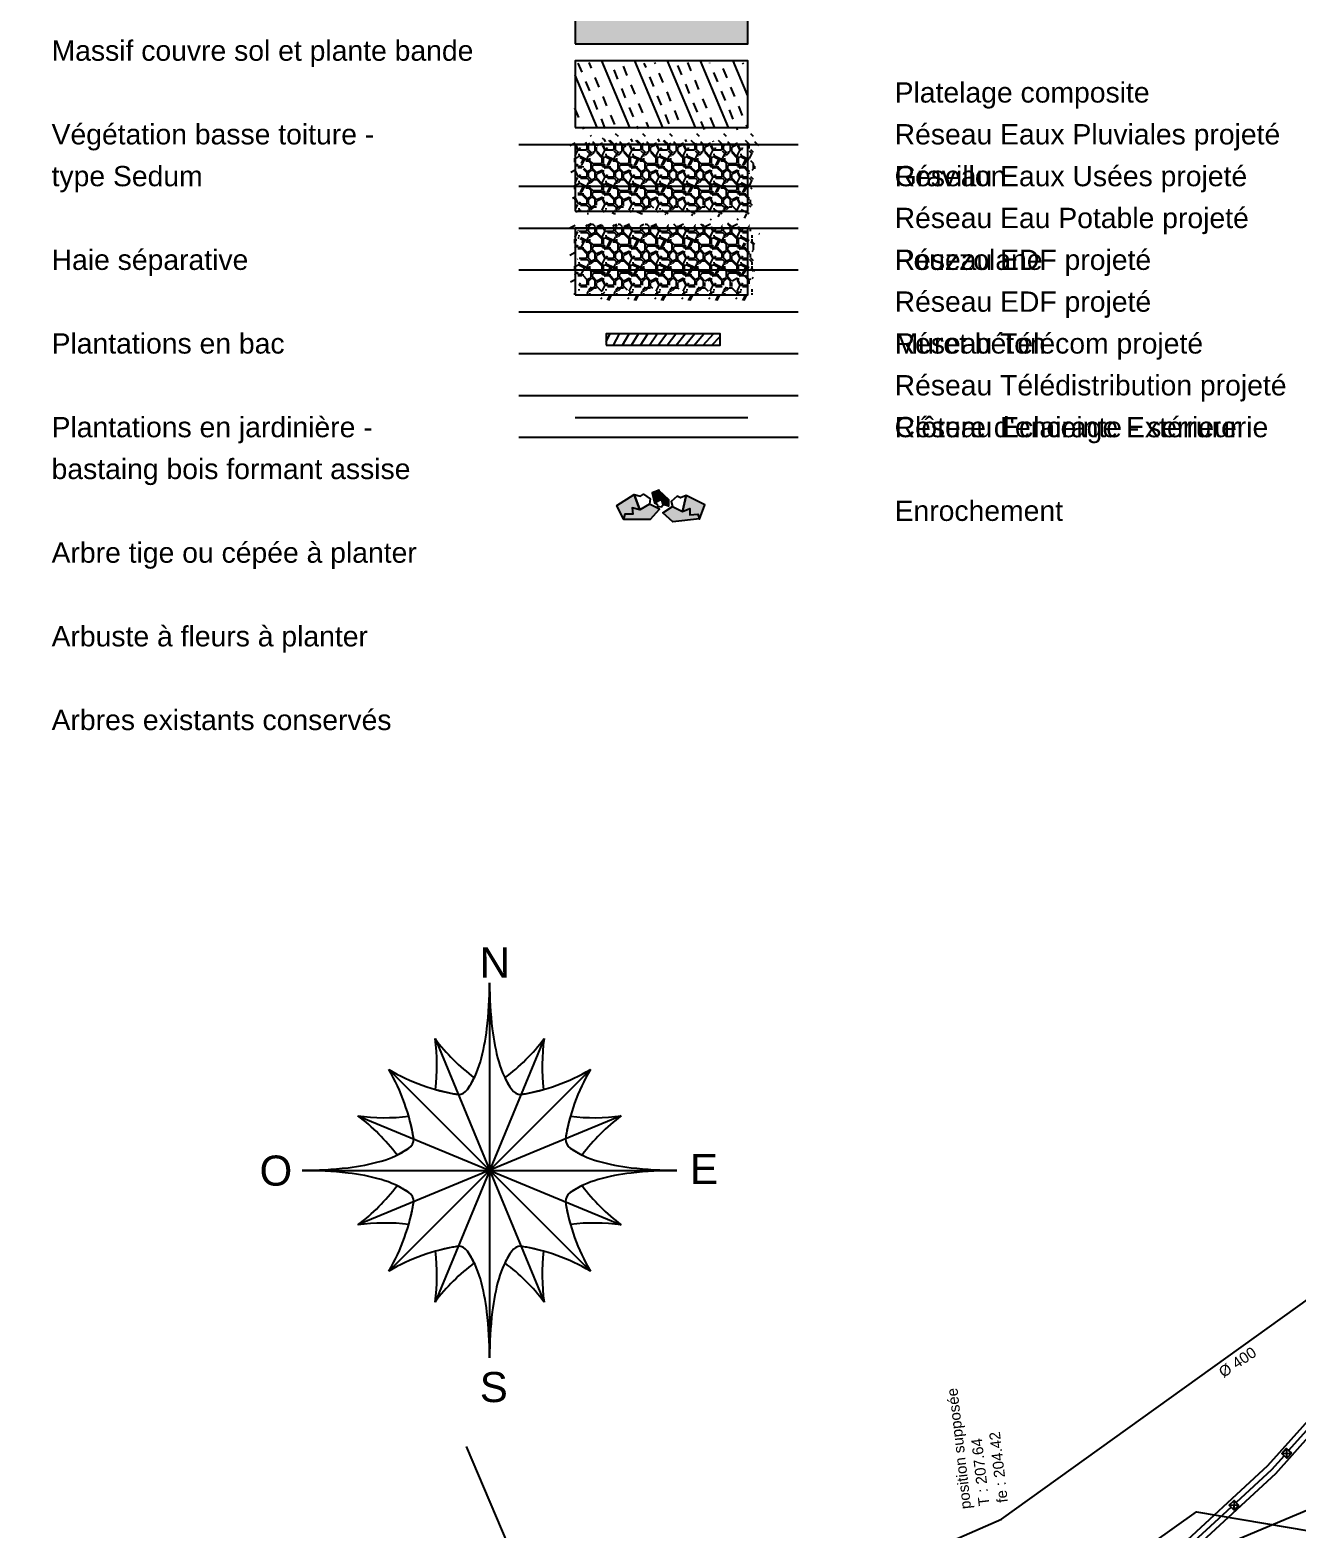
# Model space of a CAD drawing. Header units: centimetres. Extents: x 212517 to 243222, y -357108 to -330212.
# Drawn here: x 219724 to 224412, y -344183 to -338639 of the extents above; entities that cross this region are included whole.
import ezdxf
from ezdxf.lldxf.tags import DXFTag

# ---------------------------------------------------------------- set-up
doc = ezdxf.new("R2010")
doc.units = ezdxf.units.CM
doc.layers.get('0').update_dxf_attribs({"color": 252})
for name, color, linetype in [('CAB_SSL', 252, 'Continuous'), ('EDF_SSL', 252, 'Texte-Electricite'), ('Fond topo - CLO_MUR', 252, 'Continuous'), ('prlm-VRD', 2, 'Continuous'), ('SA - légende prestations', 252, 'Continuous'), ('SA - légende réseaux', 252, 'Continuous'), ('TELECOM_SSL', 252, 'Texte-Telecom'), ('UNITAIRE SSL', 252, 'UNITAIRE')]:
    doc.layers.add(name, color=color, linetype=linetype)
doc.layers.add('Fond topo - VOI', color=252, linetype='Continuous', lineweight=25)
doc.styles.add('Lignes', font='arial.ttf', dxfattribs={"height": 0.35})
doc.styles.add('LignesA', font='arial.ttf', dxfattribs={"height": 0.349999994})
doc.styles.add('MENSURA', font='arial.ttf', dxfattribs={"height": 0.5})
doc.styles.add('TP-C_Autocad_Standard', font='simplex_.ttf', dxfattribs={"height": 1})
doc.styles.add('Tronçons', font='arial.ttf', dxfattribs={"height": 0.25})
tags = doc.linetypes.add('DIVISE2', pattern=[15.874999761581421, 6.349999904632568, -3.174999952316284, 0, -3.174999952316284, 0, -3.174999952316284]).pattern_tags.tags
tags[14:15] = [DXFTag(74, 4), DXFTag(75, 0), DXFTag(340, '0'), DXFTag(46, 0.0), DXFTag(50, 0.0), DXFTag(44, 0.0), DXFTag(45, 0.0)]
tags[12:13] = [DXFTag(74, 4), DXFTag(75, 0), DXFTag(340, '0'), DXFTag(46, 0.0), DXFTag(50, 0.0), DXFTag(44, 0.0), DXFTag(45, 0.0)]
tags[10:11] = [DXFTag(74, 4), DXFTag(75, 0), DXFTag(340, '0'), DXFTag(46, 0.0), DXFTag(50, 0.0), DXFTag(44, 0.0), DXFTag(45, 0.0)]
tags[8:9] = [DXFTag(74, 4), DXFTag(75, 0), DXFTag(340, '0'), DXFTag(46, 0.0), DXFTag(50, 0.0), DXFTag(44, 0.0), DXFTag(45, 0.0)]
tags[6:7] = [DXFTag(74, 4), DXFTag(75, 0), DXFTag(340, '0'), DXFTag(46, 0.0), DXFTag(50, 0.0), DXFTag(44, 0.0), DXFTag(45, 0.0)]
tags[4:5] = [DXFTag(74, 4), DXFTag(75, 0), DXFTag(340, '0'), DXFTag(46, 0.0), DXFTag(50, 0.0), DXFTag(44, 0.0), DXFTag(45, 0.0)]
tags = doc.linetypes.add('Eclairage public', pattern='A,5,-0.25,["ECL",Lignes,S=1,R=0,X=0,Y=-0.18],-1.25', length=6.5).pattern_tags.tags
tags[15:16] = [DXFTag(74, 4), DXFTag(75, 0), DXFTag(340, '0'), DXFTag(46, 0.0), DXFTag(50, 0.0), DXFTag(44, 0.0), DXFTag(45, 0.0)]
tags[4:5] = [DXFTag(74, 4), DXFTag(75, 0), DXFTag(340, '0'), DXFTag(46, 0.0), DXFTag(50, 0.0), DXFTag(44, 0.0), DXFTag(45, 0.0)]
tags = doc.linetypes.add('EP', pattern='A,5,-0.25,["EP",Lignes,S=1,R=0,X=0,Y=-0.18],-1.25', length=6.5).pattern_tags.tags
tags[15:16] = [DXFTag(74, 4), DXFTag(75, 0), DXFTag(340, '0'), DXFTag(46, 0.0), DXFTag(50, 0.0), DXFTag(44, 0.0), DXFTag(45, 0.0)]
tags[4:5] = [DXFTag(74, 4), DXFTag(75, 0), DXFTag(340, '0'), DXFTag(46, 0.0), DXFTag(50, 0.0), DXFTag(44, 0.0), DXFTag(45, 0.0)]
tags = doc.linetypes.add('EU', pattern='A,5,-0.25,["EU",Lignes,S=1,R=0,X=0,Y=-0.18],-1.25', length=6.5).pattern_tags.tags
tags[15:16] = [DXFTag(74, 4), DXFTag(75, 0), DXFTag(340, '0'), DXFTag(46, 0.0), DXFTag(50, 0.0), DXFTag(44, 0.0), DXFTag(45, 0.0)]
tags[4:5] = [DXFTag(74, 4), DXFTag(75, 0), DXFTag(340, '0'), DXFTag(46, 0.0), DXFTag(50, 0.0), DXFTag(44, 0.0), DXFTag(45, 0.0)]
tags = doc.linetypes.add('L16', pattern=[0.37500001490116125, 0.300000011920929, -0.07500000298023224]).pattern_tags.tags
tags[6:7] = [DXFTag(74, 4), DXFTag(75, 0), DXFTag(340, '0'), DXFTag(46, 0.0), DXFTag(50, 0.0), DXFTag(44, 0.0), DXFTag(45, 0.0)]
tags[4:5] = [DXFTag(74, 4), DXFTag(75, 0), DXFTag(340, '0'), DXFTag(46, 0.0), DXFTag(50, 0.0), DXFTag(44, 0.0), DXFTag(45, 0.0)]
tags = doc.linetypes.add('Texte-BT', pattern='A,5,-0.25,["BT",Lignes,S=1,R=0,X=0,Y=-0.18],-1.25', length=6.5).pattern_tags.tags
tags[15:16] = [DXFTag(74, 4), DXFTag(75, 0), DXFTag(340, '0'), DXFTag(46, 0.0), DXFTag(50, 0.0), DXFTag(44, 0.0), DXFTag(45, 0.0)]
tags[4:5] = [DXFTag(74, 4), DXFTag(75, 0), DXFTag(340, '0'), DXFTag(46, 0.0), DXFTag(50, 0.0), DXFTag(44, 0.0), DXFTag(45, 0.0)]
tags = doc.linetypes.add('Texte-Electricite', pattern='A,5,-0.25,["ELEC",Lignes,S=1,R=0,X=0,Y=-0.18],-1.25', length=6.5).pattern_tags.tags
tags[15:16] = [DXFTag(74, 4), DXFTag(75, 0), DXFTag(340, '0'), DXFTag(46, 0.0), DXFTag(50, 0.0), DXFTag(44, 0.0), DXFTag(45, 0.0)]
tags[4:5] = [DXFTag(74, 4), DXFTag(75, 0), DXFTag(340, '0'), DXFTag(46, 0.0), DXFTag(50, 0.0), DXFTag(44, 0.0), DXFTag(45, 0.0)]
tags = doc.linetypes.add('Texte-HT', pattern='A,5,-0.25,["HT",Lignes,S=1,R=0,X=0,Y=-0.18],-1.25', length=6.5).pattern_tags.tags
tags[15:16] = [DXFTag(74, 4), DXFTag(75, 0), DXFTag(340, '0'), DXFTag(46, 0.0), DXFTag(50, 0.0), DXFTag(44, 0.0), DXFTag(45, 0.0)]
tags[4:5] = [DXFTag(74, 4), DXFTag(75, 0), DXFTag(340, '0'), DXFTag(46, 0.0), DXFTag(50, 0.0), DXFTag(44, 0.0), DXFTag(45, 0.0)]
tags = doc.linetypes.add('Texte-MT', pattern='A,5,-0.25,["MT",Lignes,S=1,R=0,X=0,Y=-0.18],-1.25', length=6.5).pattern_tags.tags
tags[15:16] = [DXFTag(74, 4), DXFTag(75, 0), DXFTag(340, '0'), DXFTag(46, 0.0), DXFTag(50, 0.0), DXFTag(44, 0.0), DXFTag(45, 0.0)]
tags[4:5] = [DXFTag(74, 4), DXFTag(75, 0), DXFTag(340, '0'), DXFTag(46, 0.0), DXFTag(50, 0.0), DXFTag(44, 0.0), DXFTag(45, 0.0)]
tags = doc.linetypes.add('Texte-Telecom', pattern='A,5,-0.25,["TEL",Lignes,S=1,R=0,X=0,Y=-0.18],-1.25', length=6.5).pattern_tags.tags
tags[15:16] = [DXFTag(74, 4), DXFTag(75, 0), DXFTag(340, '0'), DXFTag(46, 0.0), DXFTag(50, 0.0), DXFTag(44, 0.0), DXFTag(45, 0.0)]
tags[4:5] = [DXFTag(74, 4), DXFTag(75, 0), DXFTag(340, '0'), DXFTag(46, 0.0), DXFTag(50, 0.0), DXFTag(44, 0.0), DXFTag(45, 0.0)]
tags = doc.linetypes.add('Texte-TelecomA', pattern='A,5,-0.25,["TEL",LignesA,S=1,R=0,X=0,Y=-0.18],-1.25', length=6.5).pattern_tags.tags
tags[15:16] = [DXFTag(74, 4), DXFTag(75, 0), DXFTag(340, '0'), DXFTag(46, 0.0), DXFTag(50, 0.0), DXFTag(44, 0.0), DXFTag(45, 0.0)]
tags[4:5] = [DXFTag(74, 4), DXFTag(75, 0), DXFTag(340, '0'), DXFTag(46, 0.0), DXFTag(50, 0.0), DXFTag(44, 0.0), DXFTag(45, 0.0)]
tags = doc.linetypes.add('UNITAIRE', pattern='A,0.25,-0.2000000029802322,0,-0.2000000029802322,0.25,-0.300000011920929,["UNI",TP-C_Autocad_Standard,S=0.1500000059604645,R=0,X=-0.1,Y=-0.05],-0.449999988079071', length=1.650000095367432).pattern_tags.tags
tags[23:24] = [DXFTag(74, 4), DXFTag(75, 0), DXFTag(340, '0'), DXFTag(46, 0.0), DXFTag(50, 0.0), DXFTag(44, 0.0), DXFTag(45, 0.0)]
tags[12:13] = [DXFTag(74, 4), DXFTag(75, 0), DXFTag(340, '0'), DXFTag(46, 0.0), DXFTag(50, 0.0), DXFTag(44, 0.0), DXFTag(45, 0.0)]
tags[10:11] = [DXFTag(74, 4), DXFTag(75, 0), DXFTag(340, '0'), DXFTag(46, 0.0), DXFTag(50, 0.0), DXFTag(44, 0.0), DXFTag(45, 0.0)]
tags[8:9] = [DXFTag(74, 4), DXFTag(75, 0), DXFTag(340, '0'), DXFTag(46, 0.0), DXFTag(50, 0.0), DXFTag(44, 0.0), DXFTag(45, 0.0)]
tags[6:7] = [DXFTag(74, 4), DXFTag(75, 0), DXFTag(340, '0'), DXFTag(46, 0.0), DXFTag(50, 0.0), DXFTag(44, 0.0), DXFTag(45, 0.0)]
tags[4:5] = [DXFTag(74, 4), DXFTag(75, 0), DXFTag(340, '0'), DXFTag(46, 0.0), DXFTag(50, 0.0), DXFTag(44, 0.0), DXFTag(45, 0.0)]
pattern_1 = [(349.2763985886067, (1566334396.510018, -579968905.3710737), (116.8607592736427, 79.6464873173181), [4.999999999999999, -4.999999999999999, 9.999999999999998, -79.99999999999999]), (349.2763985886067, (1566334358.138925, -579968893.0155385), (116.8607592736427, 79.6464873173181), [25, -74.99999999999999]), (349.2763985886067, (1566334354.156601, -579968887.1725004), (116.8607592736427, 79.6464873173181), [25, -74.99999999999999]), (349.2763985886067, (1566334403.022516, -579968870.9823055), (116.8607592736427, 79.6464873173181), [4.999999999999999, -94.99999999999999]), (349.2763985886067, (1566334355.756418, -579968851.8533757), (116.8607592736427, 79.6464873173181), [15, -84.99999999999999]), (349.2763985886067, (1566334356.686774, -579968846.9406939), (116.8607592736427, 79.6464873173181), [15, -84.99999999999999]), (349.2763985886067, (1566334416.569305, -579968853.1922948), (116.8607592736427, 79.6464873173181), [30, -69.99999999999999]), (349.2763985886067, (1566334412.58698, -579968847.3492565), (116.8607592736427, 79.6464873173181), [30, -69.99999999999999]), (349.2763985886067, (1566334389.884288, -579968832.8721105), (116.8607592736427, 79.6464873173181), [9.999999999999998, -89.99999999999999]), (349.2763985886067, (1566334395.727326, -579968828.8897862), (116.8607592736427, 79.6464873173181), [4.999999999999999, -94.99999999999999]), (349.2763985886067, (1566334353.373909, -579968810.6912124), (116.8607592736427, 79.6464873173181), [4.999999999999999, -4.999999999999999, 4.999999999999999, -84.99999999999999]), (79.27639858860677, (1566334349.652482, -579968830.3419373), (-79.64648731731808, 116.8607592736427), [15, -84.99999999999999]), (79.27639858860677, (1566334348.052666, -579968865.6610618), (-79.64648731731808, 116.8607592736427), [4.999999999999999, -9.999999999999998, 4.999999999999999, -9.999999999999998, 20, -49.99999999999999]), (79.27639858860677, (1566334369.04231, -579968808.569602), (-79.64648731731808, 116.8607592736427), [4.999999999999999, -94.99999999999999]), (79.27639858860677, (1566334375.407142, -579968855.5748026), (-79.64648731731808, 116.8607592736427), [4.999999999999999, -94.99999999999999]), (79.27639858860677, (1566334384.971607, -579968831.9417535), (-79.64648731731808, 116.8607592736427), [4.999999999999999, -94.99999999999999]), (79.27639858860677, (1566334384.563045, -579968887.8419601), (-79.64648731731808, 116.8607592736427), [9.999999999999998, -89.99999999999999]), (79.27639858860677, (1566334388.545369, -579968893.6849979), (-79.64648731731808, 116.8607592736427), [15, -84.99999999999999]), (79.27639858860677, (1566334404.622332, -579968835.6631806), (-79.64648731731808, 116.8607592736427), [9.999999999999998, -4.999999999999999, 9.999999999999998, -74.99999999999999]), (79.27639858860677, (1566334403.952872, -579968866.0696244), (-79.64648731731808, 116.8607592736427), [20, -79.99999999999999]), (79.27639858860677, (1566334408.865554, -579968866.9999814), (-79.64648731731808, 116.8607592736427), [9.999999999999998, -89.99999999999999]), (79.27639858860677, (1566334412.178418, -579968903.2494636), (-79.64648731731808, 116.8607592736427), [20, -79.99999999999999]), (79.27639858860677, (1566334417.091099, -579968904.1798201), (-79.64648731731808, 116.8607592736427), [15, -84.99999999999999]), (34.27639858860676, (1566334378.720007, -579968891.8242844), (18.60713597325343, 98.25362326955934), [7.071066999999998, -134.35028923]), (34.27639858860676, (1566334398.109834, -579968870.0519489), (18.60713597325343, 98.25362326955934), [7.071066999999998, -134.35028923]), (34.27639858860676, (1566334410.726267, -579968857.1746192), (18.60713597325343, 98.25362326955934), [7.071066999999998, -134.35028923]), (34.27639858860676, (1566334343.809444, -579968834.3242615), (18.60713597325343, 98.25362326955934), [7.071066999999998, -134.35028923]), (34.27639858860676, (1566334357.356233, -579968816.5342503), (18.60713597325343, 98.25362326955934), [7.071066999999998, -134.35028923]), (34.27639858860676, (1566334391.336439, -579968878.9469545), (18.60713597325343, 98.25362326955934), [14.1421, -127.2792562]), (34.27639858860676, (1566334413.25644, -579968816.942813), (18.60713597325343, 98.25362326955934), [14.1421, -127.2792562]), (124.2763985886068, (1566334390.66698, -579968909.3533983), (-98.25362326955934, 18.60713597325343), [14.1421, -127.2792562]), (124.2763985886068, (1566334396.510018, -579968905.3710737), (-98.25362326955934, 18.60713597325343), [14.1421, -127.2792562]), (124.2763985886068, (1566334415.899845, -579968883.5987384), (-98.25362326955934, 18.60713597325343), [14.1421, -127.2792562]), (124.2763985886068, (1566334407.674299, -579968846.4188998), (-98.25362326955934, 18.60713597325343), [14.1421, -127.2792562]), (124.2763985886068, (1566334412.58698, -579968847.3492565), (-98.25362326955934, 18.60713597325343), [14.1421, -127.2792562]), (124.2763985886068, (1566334387.354114, -579968873.1039164), (-98.25362326955934, 18.60713597325343), [21.21319999999999, -120.2081562]), (124.2763985886068, (1566334420.812526, -579968884.529095), (-98.25362326955934, 18.60713597325343), [21.21319999999999, -120.2081562]), (124.2763985886068, (1566334386.423759, -579968878.0165975), (-98.25362326955934, 18.60713597325343), [28.28426999999999, -113.1370862]), (124.2763985886068, (1566334353.373909, -579968810.6912124), (-98.25362326955934, 18.60713597325343), [28.28426999999999, -113.1370862]), (124.2763985886068, (1566334352.443552, -579968815.6038935), (-98.25362326955934, 18.60713597325343), [28.28426999999999, -113.1370862]), (124.2763985886068, (1566334347.122309, -579968870.573743), (-98.25362326955934, 18.60713597325343), [7.071066999999998, -134.35028923]), (124.2763985886068, (1566334351.774093, -579968846.0103371), (-98.25362326955934, 18.60713597325343), [7.071066999999998, -134.35028923]), (15.84144978860676, (1566334401.422699, -579968906.3014305), (98.25362322038048, -18.60713601425497), [11.180339, -212.426458]), (15.84144978860676, (1566334387.354114, -579968873.1039164), (98.25362322038048, -18.60713601425497), [11.180339, -212.426458]), (15.84144978860676, (1566334419.882169, -579968889.4417765), (98.25362322038048, -18.60713601425497), [22.36068, -201.2461177]), (15.84144978860676, (1566334420.812526, -579968884.529095), (98.25362322038048, -18.60713601425497), [22.36068, -201.2461177]), (52.71134740860677, (1566334400.640008, -579968829.8201425), (18.60713586383586, 98.25362338541537), [11.17999999999999, -111.7999999999999, 22.35999999999999, -78.26679773999996]), (52.71134740860677, (1566334344.070342, -579968859.8180242), (18.60713586383586, 98.25362338541537), [11.18033899999999, -212.4264579999999]), (52.71134740860677, (1566334351.365531, -579968901.9105439), (18.60713586383586, 98.25362338541537), [11.18033899999999, -212.4264579999999]), (52.71134740860677, (1566334348.983023, -579968860.7483809), (18.60713586383586, 98.25362338541537), [11.18033899999999, -212.4264579999999]), (52.71134740860677, (1566334406.483046, -579968825.8378183), (18.60713586383586, 98.25362338541537), [11.18033899999999, -212.4264579999999]), (52.71134740860677, (1566334400.640008, -579968829.8201425), (18.60713586383586, 98.25362338541537), [11.18033899999999, -212.4264579999999]), (52.71134740860677, (1566334376.337499, -579968850.6621213), (18.60713586383586, 98.25362338541537), [22.36067999999999, -201.2461176999998]), (52.71134740860677, (1566334371.424818, -579968849.7317643), (18.60713586383586, 98.25362338541537), [22.36067999999999, -201.2461176999998]), (105.8414497886067, (1566334356.686774, -579968846.9406939), (18.60713601425497, 98.25362322038048), [11.180339, -212.426458]), (105.8414497886067, (1566334353.226244, -579968892.0851816), (18.60713601425497, 98.25362322038048), [22.36068, -201.2461177]), (105.8414497886067, (1566334354.156601, -579968887.1725004), (18.60713601425497, 98.25362322038048), [22.36068, -201.2461177]), (142.7113474086068, (1566334385.901964, -579968827.0290724), (-98.25362338541537, 18.60713586383589), [22.36067999999999, -201.2461177]), (142.7113474086068, (1566334395.727326, -579968828.8897862), (-98.25362338541537, 18.60713586383589), [33.54101959999998, -190.0657781])]

# ---------------------------------------------------------------- blocks, each defined once
blk = doc.blocks.new('FLECHE NORD5')
at = {"linetype": 'Continuous', "flags": 128}
for points in [[(9.999999974752427e-07, 0.6914212020000008), (9.999999974752427e-07, -0.6931299999999965)], [(0.2017930289999867, 0.4871703709999906), (-0.2017923500000052, -0.4871704600000015)], [(-0.2017913870000143, 0.4871695220000021), (0.2017923500000052, -0.4871704600000015)], [(0.3728649999999902, 0.3728649999999902), (-0.3728643530000113, -0.3728639890000096)], [(-0.3728610420000109, 0.3728620429999978), (0.3728643529999829, -0.3728639890000096)], [(0.4871714599999848, 0.201792349999991), (-0.4871704600000157, -0.2017923500000052)], [(-0.487170371000019, 0.201793029000001), (0.4871714599999848, -0.2017923500000052)], [(-0.6931299999999965, 0), (0.693130999999994, 0)]]:
    blk.add_lwpolyline(points, dxfattribs=at)
at = {"linetype": 'Continuous', "lineweight": -2}
for centre, radius, start, end in [((-1.461704999999995, 0.693130999999994), 1.461706, 353.3413720016733, 0), ((1.461705999999992, 0.693130999999994), 1.461706, 180, 186.6586279983267), ((-0.791167999999999, 0.6148519999999991), 0.7866150000000001, 344.2601590413662, 353.3413719927487), ((0.7911689999999965, 0.6148519999999991), 0.7866150000000001, 186.6586280072512, 195.7398409586338), ((-0.9306700000000205, 0.3854970000000009), 0.735935, 353.2553360127737, 7.941204997041474), ((0.3854969999999867, 0.9306699999999921), 0.735935, 217.05879501862, 233.0760899826618), ((-0.3854960000000176, 0.9306699999999921), 0.735935, 306.9239100173382, 322.94120498138), ((0.9306699999999921, 0.3854970000000009), 0.735935, 172.0587950029585, 186.7446639872263), ((-0.3731510000000071, 0.4970380000000034), 0.352313, 325.7679800309178, 344.2601590348278), ((0.3731520000000046, 0.4970380000000034), 0.352313, 195.7398409651721, 214.2320199690821), ((0, 1.007350000000002), 0.735935, 239.5587950251015, 260.9112669642635), ((-1.007350000000002, 0), 0.735935, 9.08873303573651, 30.44120497489849), ((-0.3731510000000071, 0.4970380000000034), 0.352313, 325.7679800309178, 333.9537680236015), ((0.3731520000000046, 0.4970380000000034), 0.352313, 206.0462319763985, 214.2320199690821), ((0, 1.007350000000002), 0.735935, 279.0887330357365, 300.4412049748985), ((1.007350000000002, 0), 0.735935, 149.5587950251015, 170.9112669642635), ((0, 1.007350000000002), 0.735935, 254.2446639590961, 260.9112669642635), ((-0.1162510000000054, 0.3222389999999962), 0.041584, 270, 325.7679806412924), ((-0.1162510000000054, 0.3222389999999962), 0.041584, 270, 325.7679806412924), ((0.1162510000000054, 0.3222389999999962), 0.041584, 214.2320193587076, 270), ((0.1162510000000054, 0.3222389999999962), 0.041584, 214.2320193587076, 270), ((0, 1.007350000000002), 0.735935, 279.0887330357365, 285.7553360409039), ((-0.3854960000000176, 0.9306699999999921), 0.735935, 262.0587950029585, 276.7446639872263), ((-0.9306700000000205, -0.3854960000000034), 0.735935, 36.92391001733824, 52.94120498138003), ((-1.007350000000002, 0), 0.735935, 9.08873303573651, 15.75533604090388), ((1.007350000000002, 0), 0.735935, 164.2446639590961, 170.9112669642635), ((0.3854969999999867, 0.9306699999999921), 0.735935, 263.2553360127737, 277.9412049970415), ((0.9306699999999921, -0.3854960000000034), 0.735935, 127.05879501862, 143.0760899826618), ((-0.3222379999999987, 0.1162520000000029), 0.041584, 304.2320193587076, 0), ((-0.3222379999999987, 0.1162520000000029), 0.041584, 304.2320193587076, 0), ((0.3222389999999962, 0.1162520000000029), 0.041584, 180, 235.7679806412923), ((0.3222389999999962, 0.1162520000000029), 0.041584, 180, 235.7679806412923), ((-0.4970380000000034, 0.3731519999999904), 0.352313, 285.7398409651722, 304.2320199690822), ((-0.4970380000000034, 0.3731519999999904), 0.352313, 296.0462319763985, 304.2320199690822), ((0.4970380000000034, 0.3731519999999904), 0.352313, 235.7679800309178, 254.2601590348278), ((0.4970380000000034, 0.3731519999999904), 0.352313, 235.7679800309178, 243.9537680236015), ((-0.6931299999999965, 1.461705999999992), 1.461706, 270, 276.6586279983267), ((-0.6931299999999965, -1.461705000000009), 1.461706, 83.34137200167326, 90), ((-0.6148510000000158, 0.7911689999999965), 0.7866150000000001, 276.6586280072513, 285.7398409586338), ((0.6148509999999874, 0.7911689999999965), 0.7866150000000001, 254.2601590413662, 263.3413719927487), ((0.693130999999994, 1.461705999999992), 1.461706, 263.3413720016733, 270), ((0.693130999999994, -1.461705000000009), 1.461706, 90, 96.65862799832675), ((-0.6148510000000158, -0.791167999999999), 0.7866150000000001, 74.26015904136621, 83.34137199274869), ((-0.4970380000000034, -0.3731510000000071), 0.352313, 55.76798003091783, 74.26015903482785), ((0.4970380000000034, -0.3731510000000071), 0.352313, 105.7398409651722, 124.2320199690822), ((0.6148509999999874, -0.791167999999999), 0.7866150000000001, 96.65862800725131, 105.7398409586338), ((-0.9306700000000205, 0.3854970000000009), 0.735935, 307.0587950186199, 323.0760899826618), ((-0.4970380000000034, -0.3731510000000071), 0.352313, 55.76798003091783, 63.95376802360148), ((-0.3222379999999987, -0.1162510000000054), 0.041584, 0, 55.76798064129235), ((-0.3222379999999987, -0.1162510000000054), 0.041584, 0, 55.76798064129235), ((0.3222389999999962, -0.1162510000000054), 0.041584, 124.2320193587077, 180), ((0.3222389999999962, -0.1162510000000054), 0.041584, 124.2320193587077, 180), ((0.4970380000000034, -0.3731510000000071), 0.352313, 116.0462319763985, 124.2320199690822), ((0.9306699999999921, 0.3854970000000009), 0.735935, 216.9239100173382, 232.94120498138), ((-1.007350000000002, 0), 0.735935, 329.5587950251015, 350.9112669642635), ((-1.007350000000002, 0), 0.735935, 344.2446639590961, 350.9112669642635), ((1.007350000000002, 0), 0.735935, 189.0887330357365, 210.4412049748985), ((1.007350000000002, 0), 0.735935, 189.0887330357365, 195.7553360409039), ((-0.3854960000000176, -0.9306700000000063), 0.735935, 83.25533601277371, 97.94120499704147), ((0.3854969999999867, -0.9306700000000063), 0.735935, 82.05879500295853, 96.7446639872263), ((0, -1.007350000000002), 0.735935, 99.08873303573655, 120.4412049748985), ((-0.9306700000000205, -0.3854960000000034), 0.735935, 352.0587950029585, 6.744663987226347), ((0, -1.007350000000002), 0.735935, 99.08873303573655, 105.7553360409039), ((-0.1162510000000054, -0.3222379999999987), 0.041584, 34.23201935870762, 90), ((-0.1162510000000054, -0.3222379999999987), 0.041584, 34.23201935870762, 90), ((-0.3731510000000071, -0.4970380000000034), 0.352313, 15.73984096517215, 34.23201996908216), ((-0.3731510000000071, -0.4970380000000034), 0.352313, 26.04623197639851, 34.23201996908216), ((0.3731520000000046, -0.4970380000000034), 0.352313, 145.7679800309178, 164.2601590348279), ((0.3731520000000046, -0.4970380000000034), 0.352313, 145.7679800309178, 153.9537680236015), ((0.1162510000000054, -0.3222379999999987), 0.041584, 90, 145.7679806412924), ((0.1162510000000054, -0.3222379999999987), 0.041584, 90, 145.7679806412924), ((0, -1.007350000000002), 0.735935, 59.55879502510149, 80.91126696426346), ((0, -1.007350000000002), 0.735935, 74.24466395909613, 80.91126696426346), ((0.9306699999999921, -0.3854960000000034), 0.735935, 173.2553360127737, 187.9412049970415), ((0.3854969999999867, -0.9306700000000063), 0.735935, 126.9239100173382, 142.94120498138), ((-0.3854960000000176, -0.9306700000000063), 0.735935, 37.05879501861999, 53.07608998266177), ((-0.791167999999999, -0.6148510000000016), 0.7866150000000001, 6.658628007251205, 15.73984095863378), ((0.7911689999999965, -0.6148510000000016), 0.7866150000000001, 164.2601590413663, 173.3413719927488), ((-1.461704999999995, -0.6931299999999965), 1.461706, 0, 6.65862799832667), ((1.461705999999992, -0.6931299999999965), 1.461706, 173.3413720016733, 180)]:
    blk.add_arc(centre, radius, start, end, dxfattribs=at)
at = {"style": 'MENSURA'}
for s, p in [('N', (-0.03690000000000282, 0.7130719999999968)), ('O', (-0.851034999999996, -0.05660300000000973)), ('E', (0.7414449999999988, -0.05030399999999702)), ('S', (-0.03624700000000303, -0.8571490000000068))]:
    blk.add_text(s, height=0.11139, dxfattribs=at).set_placement(p)
blk = doc.blocks.new('A$C1F970F0F')
at = {"layer": 'SA - légende prestations'}
for points in [[(-4787.137943555895, 12455.31975213472), (-4159.633892386537, 12336.4838983989), (-4113.783838601272, 12578.59176056437), (-4741.28788977063, 12697.42761430019)], [(-4900.923153954154, 10707.08535876706), (-4930.125567633131, 10711.90948676867), (-4938.017255965659, 10694.56708581923), (-4952.905408687464, 10748.87291416917), (-4882.20719684024, 10777.20564865547), (-4872.521854680777, 10717.64453348165), (-4899.440949182006, 10730.94130087316)], [(-4787.280394580838, 10756.14968978168), (-4795.445243171855, 10768.31481090603), (-4789.252146288651, 10775.42809738982), (-4816.770237370126, 10770.99244074259), (-4815.027652521914, 10733.33146939641), (-4786.209695701883, 10741.1891281459), (-4797.722760004635, 10750.58727120392)], [(-4786.209695701883, 10741.1891281459), (-4797.722760004635, 10750.58727120392), (-4787.280394580838, 10756.14968978168), (-4795.445243171855, 10768.31481090603), (-4789.697211507151, 10775.35635704673), (-4761.145783871999, 10735.29950929867), (-4766.498739761899, 10710.90249283945), (-4784.787621672197, 10720.97497134982)], [(-4872.521854680777, 10717.64453348165), (-4899.440949182006, 10730.94130087316), (-4900.923153954154, 10707.08535876706), (-4930.125567633131, 10711.90948676867), (-4938.258050356319, 10695.44540421164), (-4840.705944831158, 10676.49682162684), (-4800.334918479577, 10706.76764282495), (-4834.167682850388, 10731.95695379593)], [(-4719.061692170132, 10682.96397803339), (-4689.576693408311, 10688.62759228678), (-4694.488516752332, 10665.23577951002), (-4665.054286782212, 10662.12462385622), (-4661.590343975619, 10644.0911995668), (-4760.669922477185, 10651.75273846993), (-4791.543085496437, 10691.66501962256), (-4752.232158001947, 10706.95581134844)], [(-4694.488516752332, 10665.23577951002), (-4665.054286782212, 10662.12462385622), (-4662.055926802637, 10643.3084751783), (-4633.269250511757, 10691.70379884287), (-4693.893871461061, 10737.8084224269), (-4719.061692170132, 10682.96397803339), (-4689.576693408311, 10688.62759228678)]]:
    blk.add_hatch(color=250, dxfattribs=at).paths.add_polyline_path(points)
h = blk.add_hatch(dxfattribs=at)
h.set_pattern_fill('PASSERELLE', color=256, scale=299.9999999999999, angle=-78.22360141139323, style=0, pattern_type=2)
h.set_pattern_definition([(281.7763985886068, (-277130161.1279894, -473864756.7787022), (110.1320484979226, 22.96044193066025), []), (281.7763985886068, (-277130124.4173065, -473864749.1252216), (110.1320484979226, 22.96044193066025), [37.49999999999999, -37.49999999999999]), (281.7763985886068, (-277130087.7066237, -473864741.4717409), (110.1320484979226, 22.96044193066025), [37.49999999999999, -37.49999999999999])])
h.paths.add_polyline_path([(-4844.716713078158, 12151.27926266351), (-4217.212661908801, 12032.44340892769), (-4171.362608106207, 12274.55127118466), (-4798.866659275564, 12393.38712492048)])
h = blk.add_hatch(dxfattribs=at)
h.set_pattern_fill('GRANULATS3', color=256, scale=99.99999999999999, angle=-10.72360141139323, style=0, pattern_type=2)
h.set_pattern_definition(pattern_1)
h.paths.add_polyline_path([(-4902.295482600422, 11847.23877319231), (-4274.791431431065, 11728.40291945649), (-4228.94137762847, 11970.51078171346), (-4856.445428797828, 12089.34663544928)])
h = blk.add_hatch(dxfattribs=at)
h.set_pattern_fill('GRANULATS3', color=256, scale=99.99999999999999, angle=-10.72360141139323, style=0, pattern_type=2)
h.set_pattern_definition(pattern_1)
h.paths.add_polyline_path([(-4959.874252122687, 11543.1982837211), (-4332.370200953329, 11424.36242998528), (-4286.520147150734, 11666.47029224225), (-4914.024198320092, 11785.30614597807)])
h = blk.add_hatch(dxfattribs=at)
h.set_pattern_fill('_USER', color=256, scale=25, angle=-143.4936667190104, style=0, pattern_type=0)
h.set_pattern_definition([(216.5063332809896, (-277130161.1279894, -473864756.7787022), (14.87279096815364, -20.09477765036497), [])])
h.paths.add_polyline_path([(-4881.625358402131, 11338.83037951466), (-4526.337036003239, 11271.54636591195), (-4467.403648710149, 11260.38564212145), (-4459.865609002321, 11301.98036232539), (-4873.996677796925, 11381.0037763662)])
at = {"layer": 'CAB_SSL', "elevation": 9.999999999999998e-08, "flags": 128}
blk.add_lwpolyline([(-5754.661107002939, 5631.839986106221), (-6147.027277428226, 7433.002472659673)], dxfattribs=at)
at = {"layer": 'EDF_SSL', "linetype": 'Texte-MT', "elevation": 9.999999999999998e-08, "flags": 128}
blk.add_lwpolyline([(-10605.24755893916, -1087.243444949462), (-9871.024919901258, 5454.646601530631), (-9813.117681349795, 5614.486484857796), (-9256.616976485166, 5923.473242253717), (-8799.13613630993, 5646.609576042702), (-8267.576586649942, 5593.500203318741), (-5762.0770564726, 6081.872554389967), (-4183.597292868954, 6396.686264550111), (-3538.986020602817, 6692.687627343169), (-2824.138039855754, 6428.356494820026), (-615.9396546429546, 6802.884084155441), (-262.5046420332196, 8461.235250973023), (-193.4502564723132, 8712.902150223255), (139.2306060843939, 8893.662518143177), (555.9703724045021, 9251.5491897469), (1680.577767184984, 9828.549923444656)], dxfattribs=at)
at = {"layer": 'Fond topo - CLO_MUR', "ltscale": 2, "flags": 128}
for points in [[(-1971.468451961153, 8153.961829416945), (-2110.578551620566, 7981.92990944472), (-2307.638247469651, 7709.761794522231), (-2567.702785225124, 7374.057087825381), (-2913.458468391917, 7016.597527449509), (-3225.334562164724, 6777.386816169783), (-3629.901569159774, 6525.317163610672), (-3984.586111590528, 6365.955646348328), (-4348.348708452321, 6226.603025633301), (-4642.136565636054, 6150.31393686324), (-5063.688890352264, 6070.53307677527), (-5409.75969773547, 6004.995815004841)], [(-2003.863172001624, 8179.09312694406), (-2143.146781257581, 8006.859912820551), (-2340.457490801653, 7734.345111260913), (-2598.736870191495, 7400.94477901074), (-2940.818727905099, 7047.283403563957), (-3248.706618745416, 6811.131666403891), (-3649.231779602484, 6561.580327596037), (-4000.333884769988, 6403.828417100516), (-4360.873799455749, 6265.710363196761), (-4651.111133599729, 6190.343253154888), (-4768.145301312069, 6168.193959010867)], [(-3188.480555349642, 6846.146964639331), (-3153.428620467548, 6841.525075325148)], [(-3168.643643247779, 6861.361987505519), (-3173.265532569412, 6826.310052458958)], [(-3393.94178784034, 6708.737464855973), (-3401.93985748853, 6674.298666046081)], [(-3380.721423172923, 6687.519030646084), (-3415.160222212795, 6695.517100456311)]]:
    blk.add_lwpolyline(points, dxfattribs=at)
at = {"layer": 'Fond topo - CLO_MUR', "linetype": 'L16', "ltscale": 2, "flags": 128}
for points in [[(-2926.056098340326, 7033.059608125277), (-2927.138598022344, 7031.940465672415), (-3161.565505824351, 6852.133713958691)], [(-3181.402417908885, 6836.918691184008), (-3237.020590463735, 6794.259241241084), (-3388.443866155585, 6699.913405389991)], [(-3409.662300614685, 6686.693040532799), (-3639.566674337806, 6543.448745832118), (-3640.802704132513, 6542.893391416465)]]:
    blk.add_lwpolyline(points, dxfattribs=at)
at = {"layer": 'Fond topo - CLO_MUR', "ltscale": 2, "flags": 128}
for points in [[(-3153.428620467548, 6841.525075325148), (-3173.265532569412, 6826.310052458958), (-3188.480555349642, 6846.146964639331), (-3168.643643247779, 6861.361987505519)], [(-3380.721423172923, 6687.519030646084), (-3401.93985748853, 6674.298666046081), (-3415.160222212795, 6695.517100456311), (-3393.941787805682, 6708.737465038984)]]:
    blk.add_lwpolyline(points, close=True, dxfattribs=at)
at = {"layer": 'Fond topo - VOI', "ltscale": 2, "flags": 128}
blk.add_lwpolyline([(-1810.126125579658, 7806.729356369272), (-1818.437630922503, 7797.67231953392), (-2147.295724640985, 7358.689701952695, -0.09347702106782851), (-3270.33154037118, 6339.713540967097, -0.0221588329524114), (-3673.738564147064, 6116.107836508872, -0.01218349001893588), (-4159.975300858594, 5888.705770611459)], format="xyb", dxfattribs=at)
at = {"layer": 'SA - légende prestations', "elevation": 9.999999999999998e-08, "flags": 128}
for points in [[(-4787.137943555895, 12455.31975213472), (-4159.633892386537, 12336.4838983989), (-4113.783838601272, 12578.59176056437), (-4741.28788977063, 12697.42761430019)], [(-4844.716713078158, 12151.27926266351), (-4217.212661908801, 12032.44340892769), (-4171.362608106207, 12274.55127118466), (-4798.866659275564, 12393.38712492048)], [(-4902.295482600422, 11847.23877319231), (-4274.791431431065, 11728.40291945649), (-4228.94137762847, 11970.51078171346), (-4856.445428797828, 12089.34663544928)], [(-4959.874252122687, 11543.1982837211), (-4332.370200953329, 11424.36242998528), (-4286.520147150734, 11666.47029224225), (-4914.024198320092, 11785.30614597807)]]:
    blk.add_lwpolyline(points, close=True, dxfattribs=at)
at = {"layer": 'SA - légende prestations', "ltscale": 2, "elevation": 9.999999999999998e-08, "flags": 128}
blk.add_lwpolyline([(-4881.625358402131, 11338.83037951466), (-4526.337036003239, 11271.54636591195), (-4467.403648710149, 11260.38564212145), (-4459.865609002321, 11301.98036232539), (-4873.996677796925, 11381.0037763662)], close=True, dxfattribs=at)
at = {"layer": 'SA - légende prestations', "linetype": 'DIVISE2', "ltscale": 0.1000000014901161, "elevation": 9.999999999999998e-08, "flags": 128}
blk.add_lwpolyline([(-5044.568724509219, 11097.76595624403), (-4417.064673339861, 10978.93010250821)], dxfattribs=at)
at = {"layer": 'SA - légende prestations', "ltscale": 0.5, "elevation": 9.999999999999998e-08, "flags": 128}
for points in [[(-4900.923153954154, 10707.08535876706), (-4930.125567633131, 10711.90948676867), (-4938.017255965659, 10694.56708581923), (-4952.905408687464, 10748.87291416917), (-4882.20719684024, 10777.20564865547), (-4872.521854680777, 10717.64453348165), (-4899.440949182006, 10730.94130087316)], [(-4834.167682850388, 10731.95695379593), (-4872.521854680777, 10717.64453348165), (-4882.20719684024, 10777.20564865547), (-4861.250010501506, 10766.85378378724), (-4848.730289515359, 10772.40757558239), (-4827.983639550928, 10751.07384635668)], [(-4872.521854680777, 10717.64453348165), (-4899.440949182006, 10730.94130087316), (-4900.923153954154, 10707.08535876706), (-4930.125567633131, 10711.90948676867), (-4938.258050356319, 10695.44540421164), (-4840.705944831158, 10676.49682162684), (-4800.334918479577, 10706.76764282495), (-4834.167682850388, 10731.95695379593)], [(-4719.061692170132, 10682.96397803339), (-4689.576693408311, 10688.62759228678), (-4694.488516752332, 10665.23577951002), (-4665.054286782212, 10662.12462385622), (-4661.590343975619, 10644.0911995668), (-4760.669922477185, 10651.75273846993), (-4791.543085496437, 10691.66501962256), (-4752.232158001947, 10706.95581134844)], [(-4752.232158001947, 10706.95581134844), (-4719.061692170132, 10682.96397803339), (-4693.893871461061, 10737.8084224269), (-4716.848678156694, 10733.39915762776), (-4727.441918177167, 10742.08082118442), (-4753.112650807336, 10727.02874587064)], [(-4694.488516752332, 10665.23577951002), (-4665.054286782212, 10662.12462385622), (-4662.055926802637, 10643.3084751783), (-4633.269250511757, 10691.70379884287), (-4693.893871461061, 10737.8084224269), (-4719.061692170132, 10682.96397803339), (-4689.576693408311, 10688.62759228678)]]:
    blk.add_lwpolyline(points, close=True, dxfattribs=at)
at = {"layer": 'SA - légende prestations', "ltscale": 0.2475000023841858, "elevation": 9.999999999999998e-08, "flags": 128}
for points in [[(-4787.280394580838, 10756.14968978168), (-4795.445243171855, 10768.31481090603), (-4789.252146288651, 10775.42809738982), (-4816.770237370126, 10770.99244074259), (-4815.027652521914, 10733.33146939641), (-4786.209695701883, 10741.1891281459), (-4797.722760004635, 10750.58727120392)], [(-4786.209695701883, 10741.1891281459), (-4797.722760004635, 10750.58727120392), (-4787.280394580838, 10756.14968978168), (-4795.445243171855, 10768.31481090603), (-4789.697211507151, 10775.35635704673), (-4761.145783871999, 10735.29950929867), (-4766.498739761899, 10710.90249283945), (-4784.787621672197, 10720.97497134982)], [(-4784.787621672197, 10720.97497134982), (-4786.209695701883, 10741.1891281459), (-4815.027652521914, 10733.33146939641), (-4806.064444784894, 10726.01478062907), (-4805.997507268946, 10719.23545376674), (-4792.130452669123, 10714.26684763467)]]:
    blk.add_lwpolyline(points, close=True, dxfattribs=at)
at = {"layer": 'SA - légende réseaux', "linetype": 'EP', "ltscale": 1.5, "elevation": 9.999999999999998e-08, "flags": 128}
blk.add_lwpolyline([(-5060.638943693212, 12128.86766914631), (-4045.749044628657, 11936.66921659697)], dxfattribs=at)
at = {"layer": 'SA - légende réseaux', "linetype": 'EU', "ltscale": 1.5, "elevation": 9.999999999999998e-08, "flags": 128}
blk.add_lwpolyline([(-5089.428328362837, 11976.84742439338), (-4074.538429315611, 11784.64897175253)], dxfattribs=at)
at = {"layer": 'SA - légende réseaux', "ltscale": 1.5, "elevation": 9.999999999999998e-08, "flags": 128}
for points in [[(-5118.217713220336, 11824.82718014996), (-4103.327814046945, 11632.62872767479)], [(-5233.375252071444, 11216.74620060219), (-4218.485353121271, 11024.5477480745)]]:
    blk.add_lwpolyline(points, dxfattribs=at)
at = {"layer": 'SA - légende réseaux', "linetype": 'Texte-HT', "ltscale": 1.5, "elevation": 9.999999999999998e-08, "flags": 128}
blk.add_lwpolyline([(-5147.007098011267, 11672.80693475649), (-4132.117199038217, 11480.60848222447)], dxfattribs=at)
at = {"layer": 'SA - légende réseaux', "linetype": 'Texte-BT', "ltscale": 1.5, "elevation": 9.999999999999998e-08, "flags": 128}
blk.add_lwpolyline([(-5175.796482680892, 11520.78669000355), (-4160.906583690514, 11328.58823756304)], dxfattribs=at)
at = {"layer": 'SA - légende réseaux', "linetype": 'Texte-Telecom', "ltscale": 1.5, "elevation": 9.999999999999998e-08, "flags": 128}
blk.add_lwpolyline([(-5204.585867442024, 11368.76644526795), (-4189.695968468975, 11176.56799273593)], dxfattribs=at)
at = {"layer": 'SA - légende réseaux', "linetype": 'Eclairage public', "ltscale": 1.5, "elevation": 9.999999999999998e-08, "flags": 128}
blk.add_lwpolyline([(-5262.164636797917, 11064.72595604959), (-4247.274737865074, 10872.52750343041)], dxfattribs=at)
at = {"layer": 'TELECOM_SSL', "linetype": 'Texte-TelecomA', "elevation": 9.999999999999998e-08, "flags": 128}
blk.add_lwpolyline([(-10749.2063741723, 5816.045000263086), (-5732.074706866975, 6068.891438771888), (-1122.78713045016, 7053.278689790898)], dxfattribs=at)
at = {"layer": 'UNITAIRE SSL', "ltscale": 2, "elevation": 9.999999999999998e-08, "flags": 128}
blk.add_lwpolyline([(-11203.91773647134, 7315.685859797379), (-9597.069181515135, 5578.000029566199), (-4253.21502402568, 6800.480356718023), (-825.2436658591316, 8394.239986691146), (171.1164741383718, 9139.45160219944), (980.7416491537941, 9531.509848289672), (2024.282900487725, 10089.44453603433), (2846.979589107878, 10509.95143402664), (3831.564375096907, 11032.01955007647), (4688.744355396339, 11539.16604167907), (5726.983094904664, 12644.47229064644), (4820.214794965383, 13573.50486951124)], dxfattribs=at)
at = {"ltscale": 10, "xscale": 999.9999999999999, "yscale": 999.9999999999999, "zscale": 99.99999999999997, "rotation": 349.2763985886067}
blk.add_blockref('FLECHE NORD5', (-5873.558836342949, 8420.878831839795), dxfattribs=at)
at = {"layer": 'SA - légende prestations', "style": 'MENSURA'}
for s, p in [('Massif couvre sol et plante bande', (-6702.05912065068, 12754.66224053711)), ('Végétation basse toiture -', (-6759.637890155615, 12450.62175115741)), ('type Sedum', (-6788.427274951405, 12298.60150623879)), ('Platelage composite', (-3666.26348121245, 12022.27510111912)), ('Haie séparative', (-6846.00604445634, 11994.56101685908)), ('Plantations en bac', (-6903.584813978604, 11690.52052738788)), ('Gravillon', (-3723.842250734714, 11718.23461164791)), ('Pouzzolane', (-3781.421020239649, 11414.19412226821)), ('Plantations en jardinière -', (-6961.163583500867, 11386.48003791667)), ('bastaing bois formant assise', (-6989.952968279329, 11234.45979308956)), ('Muret béton', (-3838.999789761913, 11110.153632797)), ('Arbre tige ou cépée à planter', (-7047.531737801592, 10930.41930361835)), ("Clôture d'enceinte - serrurerie", (-3896.578559284177, 10806.11314332579)), ('Arbuste à fleurs à planter', (-7105.110507323857, 10626.37881414714)), ('Enrochement', (-3954.157328789111, 10502.07265394608)), ('Arbres existants conservés', (-7162.689276828792, 10322.33832476744))]:
    blk.add_text(s, height=74.99999999999999, rotation=349.2763985886067, dxfattribs=at).set_placement(p)
at = {"layer": 'SA - légende réseaux', "style": 'MENSURA'}
for s, p in [('Réseau Eaux Pluviales projeté', (-3695.052865886936, 11870.25485684104)), ('Réseau Eaux Usées projeté', (-3723.842250665397, 11718.23461201393)), ('Réseau Eau Potable projeté', (-3752.631635305224, 11566.21436791887)), ('Réseau EDF projeté', (-3781.42102020499, 11414.19412245122)), ('Réseau EDF projeté', (-3810.210404948793, 11262.17387780712)), ('Réseau Télécom projeté', (-3838.999789727254, 11110.15363298001)), ('Réseau Télédistribution projeté', (-3867.789174471057, 10958.13338833591)), ('Réseau Eclairage Extérieur', (-3896.57855921486, 10806.11314369181))]:
    blk.add_text(s, height=74.99999999999999, rotation=349.2763985886067, dxfattribs=at).set_placement(p)
at = {"layer": 'UNITAIRE SSL', "style": 'Tronçons'}
for s, rotation, p in [('position supposée', 85.82684068059174, (-4355.399603144371, 6860.465719762065)), ('Ø 400', 23.10481467729325, (-3348.85685399902, 7160.969757603864)), ('T : 207.64', 85.82684068059174, (-4286.403447344344, 6859.432677848693)), ('fe : 204.42', 85.82684068059174, (-4217.407291584523, 6858.399635848147))]:
    blk.add_text(s, height=39.99999999999999, rotation=rotation, dxfattribs=at).set_placement(p)

msp = doc.modelspace()

# ---------------------------------------------------------------- block references
at = {"layer": 'prlm-VRD', "rotation": 10.72360141139323}
msp.add_blockref('A$C1F970F0F', (228762.2467792132, -350037.5300254133), dxfattribs=at)

doc.saveas('drawing.dxf')
